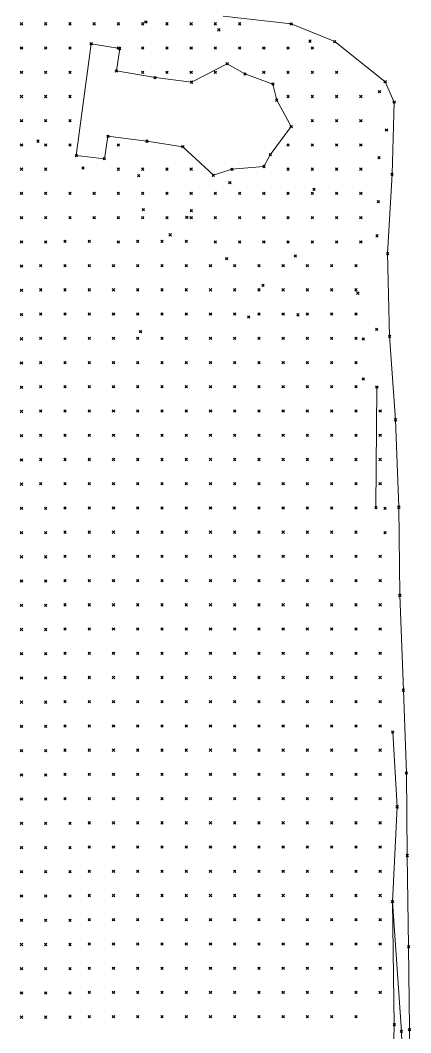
# Model space of a CAD drawing. Header units: metres. Extents: x 441556 to 446409, y 432338 to 461058.
# Drawn here: x 442337.7 to 442386, y 451369.4 to 451494.8 of the extents above; entities that cross this region are included whole.
import ezdxf

# ---------------------------------------------------------------- set-up
doc = ezdxf.new("R2010")
doc.units = ezdxf.units.M
doc.header["$MEASUREMENT"] = 0
doc.header["$PDMODE"] = 35
doc.header["$PDSIZE"] = 0.15
for name, color, linetype, lineweight in [('DTM-BRE-RevN_GRP_ CAROSABIL', 2, 'Continuous', 0), ('DTM-BRE-RevN_GRP_CONSTRUCTIE', 2, 'Continuous', 0), ('DTM-BRE-RevN_YP_RevK_0YP', 1, 'Continuous', 0), ('DTM-NOK-RevN_LIDAR_co_lidar', 91, 'Continuous', 0), ('DTM-NOK-RevN_RTK', 32, 'Continuous', 0)]:
    doc.layers.add(name, color=color, linetype=linetype, lineweight=lineweight)

msp = doc.modelspace()

# ---------------------------------------------------------------- linework, layer by layer
at = {"layer": 'DTM-BRE-RevN_GRP_ CAROSABIL'}
for p, q in [((442371.211, 451494.329, 358.632), (442362.812, 451495.308, 358.499)), ((442376.595, 451492.133, 358.691), (442371.211, 451494.329, 358.632)), ((442382.839, 451487.167, 358.844), (442376.595, 451492.133, 358.691)), ((442383.956, 451484.652, 358.92), (442382.839, 451487.167, 358.844)), ((442383.698, 451475.711, 359.018), (442383.956, 451484.652, 358.92)), ((442383.145, 451465.9, 359.018), (442383.698, 451475.711, 359.018)), ((442383.381, 451455.656, 359.17), (442383.145, 451465.9, 359.018)), ((442384.116, 451445.313, 359.277), (442383.381, 451455.656, 359.17)), ((442384.531, 451434.503, 359.284), (442384.116, 451445.313, 359.277)), ((442384.65, 451423.599, 359.419), (442384.531, 451434.503, 359.284)), ((442385.092, 451411.84, 359.325), (442384.65, 451423.599, 359.419)), ((442385.469, 451401.583, 359.542), (442385.092, 451411.84, 359.325)), ((442385.568, 451391.372, 359.54), (442385.469, 451401.583, 359.542)), ((442385.744, 451380.102, 359.59), (442385.568, 451391.372, 359.54)), ((442385.979, 451359.94, 359.795), (442385.744, 451380.102, 359.59))]:
    msp.add_line(p, q, dxfattribs=at)
at = {"layer": 'DTM-BRE-RevN_GRP_CONSTRUCTIE'}
for p, q in [((442344.61, 451478.028, 357.942), (442346.458, 451491.874, 358.014)), ((442346.458, 451491.874, 358.014), (442349.994, 451491.29, 358.169)), ((442349.994, 451491.29, 358.169), (442349.576, 451488.514, 355.447)), ((442358.888, 451487.115, 358.392), (442363.29, 451489.395, 358.584)), ((442363.29, 451489.395, 358.584), (442365.489, 451488.142, 358.787)), ((442349.576, 451488.514, 355.447), (442354.36, 451487.677, 357.351)), ((442365.489, 451488.142, 358.787), (442368.952, 451486.884, 358.704)), ((442354.36, 451487.677, 357.351), (442358.888, 451487.115, 358.392)), ((442368.952, 451486.884, 358.704), (442369.421, 451484.888, 358.515)), ((442369.421, 451484.888, 358.515), (442371.201, 451481.617, 358.965)), ((442371.201, 451481.617, 358.965), (442368.615, 451478.128, 358.91)), ((442348.534, 451480.423, 357.021), (442348.089, 451477.639, 357.874)), ((442353.353, 451479.813, 361.023), (442348.534, 451480.423, 357.021)), ((442357.797, 451479.129, 355.434), (442353.353, 451479.813, 361.023)), ((442348.089, 451477.639, 357.874), (442344.61, 451478.028, 357.942)), ((442361.588, 451475.593, 357.606), (442357.797, 451479.129, 355.434)), ((442368.615, 451478.128, 358.91), (442367.835, 451476.674, 358.921)), ((442363.877, 451476.337, 358.121), (442361.588, 451475.593, 357.606)), ((442367.835, 451476.674, 358.921), (442363.877, 451476.337, 358.121))]:
    msp.add_line(p, q, dxfattribs=at)
at = {"layer": 'DTM-BRE-RevN_YP_RevK_0YP'}
for p, q in [((442381.802, 451449.369, 359.038), (442381.7, 451434.453, 359.115)), ((442383.767, 451406.659, 361.323), (442384.324, 451397.397, 363.28)), ((442384.324, 451397.397, 363.28), (442383.741, 451385.651, 363.101)), ((442383.741, 451385.651, 363.101), (442383.963, 451370.425, 363.189)), ((442383.741, 451385.651, 363.101), (442384.841, 451369.596, 359.509)), ((442383.963, 451370.425, 363.189), (442383.513, 451352.117, 362.735)), ((442384.841, 451369.596, 359.509), (442385.227, 451359.808, 359.623))]:
    msp.add_line(p, q, dxfattribs=at)
at = {"layer": 'DTM-NOK-RevN_LIDAR_co_lidar'}
for p in [(442337.835, 451494.337, 357.804), (442340.834, 451494.337, 357.947), (442343.834, 451494.337, 358.226), (442346.833, 451494.337, 358.423), (442349.833, 451494.337, 358.497), (442352.832, 451494.337, 358.538), (442355.831, 451494.337, 358.489), (442358.831, 451494.337, 358.484), (442361.83, 451494.337, 358.526), (442364.829, 451494.337, 358.584), (442337.835, 451491.337, 357.966), (442340.834, 451491.337, 358.016), (442343.834, 451491.337, 358.179), (442349.833, 451491.337, 358.488), (442352.832, 451491.337, 358.406), (442355.831, 451491.337, 358.346), (442358.831, 451491.337, 358.537), (442361.83, 451491.337, 358.662), (442364.829, 451491.337, 358.723), (442367.829, 451491.337, 358.764), (442370.828, 451491.337, 358.799), (442373.827, 451491.337, 358.831), (442337.835, 451488.338, 358.076), (442340.834, 451488.338, 358.126), (442343.834, 451488.338, 358.373), (442352.832, 451488.338, 357.833), (442355.831, 451488.338, 357.907), (442358.831, 451488.338, 358.485), (442361.83, 451488.338, 358.73), (442367.829, 451488.338, 358.795), (442370.828, 451488.338, 358.837), (442373.827, 451488.338, 358.905), (442376.827, 451488.338, 358.96), (442337.835, 451485.339, 358.237), (442340.834, 451485.339, 358.284), (442343.834, 451485.339, 358.727), (442370.828, 451485.339, 358.876), (442373.827, 451485.339, 358.921), (442376.827, 451485.339, 358.983), (442379.826, 451485.339, 358.969), (442337.835, 451482.339, 358.507), (442340.834, 451482.339, 358.377), (442343.834, 451482.339, 358.55), (442373.827, 451482.339, 358.985), (442376.827, 451482.339, 358.976), (442379.826, 451482.339, 358.96), (442337.835, 451479.34, 358.786), (442340.834, 451479.34, 358.893), (442343.834, 451479.34, 359.271), (442349.833, 451479.34, 357.919), (442370.828, 451479.34, 359.039), (442373.827, 451479.34, 359.013), (442376.827, 451479.34, 358.969), (442379.826, 451479.34, 358.927), (442337.835, 451476.341, 360.844), (442340.834, 451476.341, 361.289), (442349.833, 451476.341, 359.361), (442352.832, 451476.341, 358.127), (442355.831, 451476.341, 357.392), (442358.831, 451476.341, 357.5), (442370.828, 451476.341, 359.011), (442373.827, 451476.341, 358.973), (442376.827, 451476.341, 358.936), (442379.826, 451476.341, 358.919), (442337.835, 451473.341, 364.4), (442340.834, 451473.341, 364.628), (442343.834, 451473.341, 363.921), (442346.833, 451473.341, 362.697), (442349.833, 451473.341, 361.616), (442352.832, 451473.341, 359.855), (442355.831, 451473.341, 358.645), (442358.831, 451473.341, 358.416), (442361.83, 451473.341, 358.54), (442364.829, 451473.341, 358.915), (442367.829, 451473.341, 359.059), (442370.828, 451473.341, 358.999), (442373.827, 451473.341, 358.924), (442376.827, 451473.341, 358.909), (442379.826, 451473.341, 358.938), (442337.835, 451470.342, 366.759), (442340.834, 451470.342, 366.359), (442343.834, 451470.342, 366.476), (442346.833, 451470.342, 365.386), (442349.833, 451470.342, 364.313), (442352.832, 451470.342, 363.333), (442355.831, 451470.342, 361.884), (442358.831, 451470.342, 360.568), (442361.83, 451470.342, 359.255), (442364.829, 451470.342, 358.795), (442367.829, 451470.342, 358.931), (442370.828, 451470.342, 358.907), (442373.827, 451470.342, 358.869), (442376.827, 451470.342, 358.958), (442379.826, 451470.342, 359), (442337.835, 451467.343, 368.884), (442340.834, 451467.343, 368.224), (442343.223, 451467.402, 367.741), (442346.223, 451467.402, 368.062), (442349.833, 451467.343, 368.429), (442352.222, 451467.402, 366.099), (442355.221, 451467.402, 366.015), (442358.22, 451467.402, 361.417), (442361.83, 451467.343, 361.299), (442364.829, 451467.343, 359.128), (442367.829, 451467.343, 358.721), (442370.828, 451467.343, 358.758), (442373.827, 451467.343, 358.827), (442376.827, 451467.343, 358.96), (442379.826, 451467.343, 359.036), (442337.835, 451464.343, 371.829), (442340.224, 451464.402, 370.499), (442343.223, 451464.402, 370.394), (442346.223, 451464.402, 370.665), (442349.222, 451464.402, 371.075), (442352.222, 451464.402, 369.525), (442355.221, 451464.402, 369.767), (442358.22, 451464.402, 368.415), (442361.22, 451464.402, 362.879), (442364.219, 451464.402, 360.019), (442367.218, 451464.402, 359.116), (442370.218, 451464.402, 358.671), (442373.217, 451464.402, 358.779), (442376.216, 451464.402, 358.849), (442379.216, 451464.402, 358.852), (442337.835, 451461.344, 374.314), (442340.224, 451461.403, 375.466), (442343.223, 451461.403, 375.059), (442346.223, 451461.403, 374.313), (442349.222, 451461.403, 373.3), (442352.222, 451461.403, 371.933), (442355.221, 451461.403, 370.816), (442358.22, 451461.403, 370.646), (442361.22, 451461.403, 369.234), (442364.219, 451461.403, 365.296), (442367.218, 451461.403, 359.943), (442370.218, 451461.403, 358.629), (442373.217, 451461.403, 358.711), (442376.216, 451461.403, 358.777), (442379.216, 451461.403, 358.97), (442337.835, 451458.345, 376.608), (442340.224, 451458.404, 377.803), (442343.223, 451458.404, 377.756), (442346.223, 451458.404, 376.587), (442349.222, 451458.404, 376.526), (442352.222, 451458.404, 374.529), (442355.221, 451458.404, 372.946), (442358.22, 451458.404, 372.389), (442361.22, 451458.404, 370.218), (442364.219, 451458.404, 368.583), (442367.218, 451458.404, 362.014), (442370.218, 451458.404, 358.878), (442373.217, 451458.404, 358.756), (442376.216, 451458.404, 358.822), (442379.216, 451458.404, 358.906), (442337.835, 451455.345, 380.577), (442340.224, 451455.404, 379.448), (442343.223, 451455.404, 379.182), (442346.223, 451455.404, 379.832), (442349.222, 451455.404, 379.823), (442352.222, 451455.404, 379.24), (442355.221, 451455.404, 376.84), (442358.22, 451455.404, 375.307), (442361.22, 451455.404, 372.583), (442364.219, 451455.404, 370.276), (442367.218, 451455.404, 364.627), (442370.218, 451455.404, 359.879), (442373.217, 451455.404, 360.752), (442376.216, 451455.404, 359.019), (442379.216, 451455.404, 359.142), (442337.835, 451452.346, 384.947), (442340.224, 451452.405, 384.469), (442343.223, 451452.405, 385.088), (442346.223, 451452.405, 383.54), (442349.222, 451452.405, 382.282), (442352.222, 451452.405, 380.549), (442355.221, 451452.405, 379.524), (442358.22, 451452.405, 377.037), (442361.22, 451452.405, 375.253), (442364.219, 451452.405, 373.314), (442367.218, 451452.405, 370.723), (442370.218, 451452.405, 363.996), (442373.217, 451452.405, 361.528), (442376.216, 451452.405, 361.693), (442379.216, 451452.405, 359.153), (442337.835, 451449.347, 388.538), (442340.224, 451449.406, 388.051), (442343.223, 451449.406, 387.379), (442346.223, 451449.406, 386.343), (442349.222, 451449.406, 383.573), (442352.222, 451449.406, 383.721), (442355.221, 451449.406, 381.833), (442358.22, 451449.406, 381.197), (442361.22, 451449.406, 379.634), (442364.219, 451449.406, 375.931), (442367.218, 451449.406, 373.08), (442370.218, 451449.406, 370.493), (442373.217, 451449.406, 363.276), (442376.216, 451449.406, 361.532), (442379.216, 451449.406, 359.593), (442337.835, 451446.347, 391.979), (442340.224, 451446.406, 391.754), (442343.223, 451446.406, 391.435), (442346.223, 451446.406, 389.905), (442349.222, 451446.406, 388.467), (442352.222, 451446.406, 387.148), (442355.221, 451446.406, 384.388), (442358.22, 451446.406, 383.884), (442361.22, 451446.406, 381.047), (442364.219, 451446.406, 375.643), (442367.218, 451446.406, 373.671), (442370.218, 451446.406, 372.513), (442373.217, 451446.406, 365.939), (442376.216, 451446.406, 361.045), (442379.216, 451446.406, 359.654), (442382.215, 451446.406, 360.132), (442337.835, 451443.348, 395.49), (442340.224, 451443.407, 394.85), (442343.223, 451443.407, 394.64), (442346.223, 451443.407, 393.006), (442349.222, 451443.407, 390.38), (442352.222, 451443.407, 389.981), (442355.221, 451443.407, 387.774), (442358.22, 451443.407, 384.085), (442361.22, 451443.407, 382.785), (442364.219, 451443.407, 377.688), (442367.218, 451443.407, 375.986), (442370.218, 451443.407, 375.114), (442373.217, 451443.407, 370.552), (442376.216, 451443.407, 364.372), (442379.216, 451443.407, 359.572), (442382.215, 451443.407, 359.488), (442337.835, 451440.348, 399.14), (442340.224, 451440.407, 399.228), (442343.223, 451440.407, 398.623), (442346.223, 451440.407, 395.773), (442349.222, 451440.407, 393.953), (442352.222, 451440.407, 391.296), (442355.221, 451440.407, 389.579), (442358.22, 451440.407, 385.978), (442361.22, 451440.407, 383.403), (442364.219, 451440.407, 380.355), (442367.218, 451440.407, 377.607), (442370.218, 451440.407, 375.603), (442373.217, 451440.407, 374.623), (442376.216, 451440.407, 365.36), (442379.216, 451440.407, 360.096), (442382.215, 451440.407, 359.502), (442337.835, 451437.349, 402.551), (442340.224, 451437.408, 401.831), (442343.223, 451437.408, 400.535), (442346.223, 451437.408, 397.509), (442349.222, 451437.408, 395.246), (442352.222, 451437.408, 392.14), (442355.221, 451437.408, 389.843), (442358.22, 451437.408, 387.002), (442361.22, 451437.408, 383.147), (442364.219, 451437.408, 379.945), (442367.218, 451437.408, 378.498), (442370.218, 451437.408, 375.582), (442373.217, 451437.408, 374.826), (442376.216, 451437.408, 368.154), (442379.216, 451437.408, 360.333), (442382.215, 451437.408, 359.374), (442337.835, 451434.35, 405.012), (442340.834, 451434.35, 403.094), (442343.223, 451434.409, 401.113), (442346.223, 451434.409, 398.443), (442349.222, 451434.409, 395.709), (442352.222, 451434.409, 392.619), (442355.221, 451434.409, 389.858), (442358.22, 451434.409, 387.151), (442361.22, 451434.409, 383.07), (442364.219, 451434.409, 381.409), (442367.218, 451434.409, 378.556), (442370.218, 451434.409, 377.324), (442373.217, 451434.409, 376.257), (442376.216, 451434.409, 366.728), (442379.216, 451434.409, 360.183), (442382.825, 451434.35, 359.344), (442337.835, 451431.35, 406.213), (442340.834, 451431.35, 403.797), (442343.223, 451431.409, 401.69), (442346.223, 451431.409, 398.491), (442349.222, 451431.409, 395.931), (442352.222, 451431.409, 392.212), (442355.221, 451431.409, 389.482), (442358.22, 451431.409, 386.424), (442361.22, 451431.409, 383.142), (442364.219, 451431.409, 381.784), (442367.218, 451431.409, 379.929), (442370.218, 451431.409, 378.557), (442373.217, 451431.409, 377.579), (442376.216, 451431.409, 367.019), (442379.216, 451431.409, 360.074), (442382.825, 451431.35, 359.886), (442337.835, 451428.351, 406.597), (442340.834, 451428.351, 403.867), (442343.223, 451428.41, 401.21), (442346.223, 451428.41, 398.409), (442349.222, 451428.41, 394.294), (442352.222, 451428.41, 391.368), (442355.221, 451428.41, 389.027), (442358.22, 451428.41, 385.826), (442361.22, 451428.41, 384.919), (442364.219, 451428.41, 382.901), (442367.218, 451428.41, 381.917), (442370.218, 451428.41, 381.15), (442373.217, 451428.41, 378.816), (442376.216, 451428.41, 366.561), (442379.216, 451428.41, 360.285), (442382.215, 451428.41, 359.213), (442337.835, 451425.352, 406.784), (442340.834, 451425.352, 403.812), (442343.223, 451425.411, 401.217), (442346.223, 451425.411, 398.094), (442349.222, 451425.411, 394.098), (442352.222, 451425.411, 391.676), (442355.221, 451425.411, 389.429), (442358.22, 451425.411, 386.102), (442361.22, 451425.411, 385.574), (442364.219, 451425.411, 384.176), (442367.218, 451425.411, 382.667), (442370.218, 451425.411, 380.533), (442373.217, 451425.411, 376.751), (442376.216, 451425.411, 365.219), (442379.216, 451425.411, 360.082), (442382.215, 451425.411, 359.201), (442337.835, 451422.352, 406.395), (442340.834, 451422.352, 403.367), (442343.223, 451422.411, 401.174), (442346.223, 451422.411, 397.002), (442349.222, 451422.411, 394.691), (442352.222, 451422.411, 391.241), (442355.221, 451422.411, 388.839), (442358.22, 451422.411, 386.589), (442361.22, 451422.411, 384.678), (442364.219, 451422.411, 384.341), (442367.218, 451422.411, 382.563), (442370.218, 451422.411, 376.817), (442373.217, 451422.411, 373.252), (442376.216, 451422.411, 366.596), (442379.216, 451422.411, 361.93), (442382.215, 451422.411, 359.236), (442337.835, 451419.353, 405.327), (442340.834, 451419.353, 402.589), (442343.223, 451419.412, 400.197), (442346.223, 451419.412, 397.009), (442349.222, 451419.412, 393.832), (442352.222, 451419.412, 390.848), (442355.221, 451419.412, 388.594), (442358.22, 451419.412, 384.659), (442361.22, 451419.412, 383.561), (442364.219, 451419.412, 383.33), (442367.218, 451419.412, 380.203), (442370.218, 451419.412, 375.212), (442373.217, 451419.412, 373.599), (442376.216, 451419.412, 368.916), (442379.216, 451419.412, 365.974), (442382.215, 451419.412, 359.883), (442337.835, 451416.354, 405.067), (442340.834, 451416.354, 402.426), (442343.223, 451416.413, 399.975), (442346.223, 451416.413, 396.942), (442349.222, 451416.413, 393.872), (442352.222, 451416.413, 390.759), (442355.221, 451416.413, 388.109), (442358.22, 451416.413, 384.267), (442361.22, 451416.413, 381.648), (442364.219, 451416.413, 381.721), (442367.218, 451416.413, 378.087), (442370.218, 451416.413, 373.819), (442373.217, 451416.413, 371.048), (442376.216, 451416.413, 369.719), (442379.216, 451416.413, 366.593), (442382.215, 451416.413, 361.11), (442337.835, 451413.354, 405.403), (442340.834, 451413.354, 402.617), (442343.223, 451413.413, 400.521), (442346.223, 451413.413, 397.062), (442349.222, 451413.413, 394.377), (442352.222, 451413.413, 391.47), (442355.221, 451413.413, 388.352), (442358.22, 451413.413, 385.501), (442361.22, 451413.413, 382.696), (442364.219, 451413.413, 379.154), (442367.218, 451413.413, 377.345), (442370.218, 451413.413, 373.589), (442373.217, 451413.413, 370.354), (442376.216, 451413.413, 369.614), (442379.216, 451413.413, 367.315), (442382.215, 451413.413, 361.826), (442337.835, 451410.355, 405.658), (442340.834, 451410.355, 402.63), (442343.223, 451410.414, 400.499), (442346.223, 451410.414, 397.197), (442349.222, 451410.414, 394.148), (442352.222, 451410.414, 391.031), (442355.221, 451410.414, 389.154), (442358.22, 451410.414, 385.316), (442361.22, 451410.414, 383.261), (442364.219, 451410.414, 379.277), (442367.218, 451410.414, 377.567), (442370.218, 451410.414, 373.814), (442373.217, 451410.414, 370.941), (442376.216, 451410.414, 369.685), (442379.216, 451410.414, 368.165), (442382.215, 451410.414, 362.3), (442337.835, 451407.356, 405.794), (442340.834, 451407.356, 402.711), (442343.223, 451407.415, 400.455), (442346.223, 451407.415, 397.556), (442349.222, 451407.415, 394.727), (442352.222, 451407.415, 391.95), (442355.221, 451407.415, 389.173), (442358.22, 451407.415, 386.99), (442361.22, 451407.415, 383.41), (442364.219, 451407.415, 380.95), (442367.218, 451407.415, 377.978), (442370.218, 451407.415, 374.821), (442373.217, 451407.415, 372.152), (442376.216, 451407.415, 371.204), (442379.216, 451407.415, 369.21), (442382.215, 451407.415, 362.873), (442337.835, 451404.356, 406.177), (442340.834, 451404.356, 402.914), (442343.223, 451404.415, 400.732), (442346.223, 451404.415, 398.278), (442349.222, 451404.415, 395.654), (442352.222, 451404.415, 392.465), (442355.221, 451404.415, 389.79), (442358.22, 451404.415, 387.552), (442361.22, 451404.415, 384.042), (442364.219, 451404.415, 382.918), (442367.218, 451404.415, 380.173), (442370.218, 451404.415, 375.005), (442373.217, 451404.415, 372.322), (442376.216, 451404.415, 371.517), (442379.216, 451404.415, 370.295), (442382.215, 451404.415, 363.54), (442343.223, 451401.416, 401.451), (442346.223, 451401.416, 398.548), (442349.222, 451401.416, 395.976), (442352.222, 451401.416, 393.016), (442355.221, 451401.416, 390.657), (442358.22, 451401.416, 388.598), (442361.22, 451401.416, 384.52), (442364.219, 451401.416, 383.35), (442367.218, 451401.416, 380.938), (442370.218, 451401.416, 376.226), (442373.217, 451401.416, 373.827), (442376.216, 451401.416, 372.176), (442379.216, 451401.416, 370.651), (442382.215, 451401.416, 363.235), (442337.835, 451401.357, 407.181), (442340.834, 451401.357, 403.597), (442337.835, 451398.358, 407.518), (442340.834, 451398.358, 403.948), (442343.223, 451398.417, 401.709), (442346.223, 451398.417, 399.376), (442349.222, 451398.417, 396.509), (442352.222, 451398.417, 393.655), (442355.221, 451398.417, 390.936), (442358.22, 451398.417, 389.16), (442361.22, 451398.417, 386.888), (442364.219, 451398.417, 382.889), (442367.218, 451398.417, 379.822), (442370.218, 451398.417, 377.043), (442373.217, 451398.417, 374.988), (442376.216, 451398.417, 374.359), (442379.216, 451398.417, 371.693), (442382.215, 451398.417, 362.933), (442337.835, 451395.358, 407.172), (442340.834, 451395.358, 404.299), (442343.834, 451395.358, 401.483), (442346.223, 451395.417, 399), (442349.222, 451395.417, 397.647), (442352.222, 451395.417, 393.203), (442355.221, 451395.417, 390.995), (442358.22, 451395.417, 389.045), (442361.22, 451395.417, 387.332), (442364.219, 451395.417, 384.416), (442367.218, 451395.417, 381.053), (442370.218, 451395.417, 377.263), (442373.217, 451395.417, 374.893), (442376.216, 451395.417, 374.917), (442379.216, 451395.417, 372.374), (442382.215, 451395.417, 364.608), (442337.835, 451392.359, 407.548), (442340.834, 451392.359, 405.226), (442343.834, 451392.359, 401.927), (442346.223, 451392.418, 399.468), (442349.222, 451392.418, 397.379), (442352.222, 451392.418, 393.96), (442355.221, 451392.418, 391.525), (442358.22, 451392.418, 388.473), (442361.22, 451392.418, 386.117), (442364.219, 451392.418, 385.273), (442367.218, 451392.418, 383.089), (442370.218, 451392.418, 379.01), (442373.217, 451392.418, 375.137), (442376.216, 451392.418, 374.94), (442379.216, 451392.418, 373.456), (442382.215, 451392.418, 365.412), (442337.835, 451389.36, 408.129), (442340.834, 451389.36, 405.555), (442343.834, 451389.36, 402.581), (442346.223, 451389.418, 399.675), (442349.222, 451389.418, 397.155), (442352.222, 451389.418, 394.476), (442355.221, 451389.418, 391.435), (442358.22, 451389.418, 388.883), (442361.22, 451389.418, 386.46), (442364.219, 451389.418, 384.028), (442367.218, 451389.418, 382.696), (442370.218, 451389.418, 379.864), (442373.217, 451389.418, 374.945), (442376.216, 451389.418, 374.289), (442379.216, 451389.418, 373.319), (442382.215, 451389.418, 367.656), (442337.835, 451386.36, 408.468), (442340.834, 451386.36, 405.439), (442343.834, 451386.36, 402.72), (442346.223, 451386.419, 400.298), (442349.222, 451386.419, 396.936), (442352.222, 451386.419, 394.608), (442355.221, 451386.419, 391.611), (442358.22, 451386.419, 389.379), (442361.22, 451386.419, 385.995), (442364.219, 451386.419, 383.96), (442367.218, 451386.419, 382.892), (442370.218, 451386.419, 380.534), (442373.217, 451386.419, 374.873), (442376.216, 451386.419, 373.858), (442379.216, 451386.419, 373.563), (442382.215, 451386.419, 368.66), (442337.835, 451383.361, 408.614), (442340.834, 451383.361, 405.354), (442343.834, 451383.361, 402.71), (442346.223, 451383.42, 399.658), (442349.222, 451383.42, 397.519), (442352.222, 451383.42, 394.337), (442355.221, 451383.42, 392.522), (442358.22, 451383.42, 389.582), (442361.22, 451383.42, 386.062), (442364.219, 451383.42, 384.441), (442367.218, 451383.42, 382.94), (442370.218, 451383.42, 380.723), (442373.217, 451383.42, 375.547), (442376.216, 451383.42, 373.199), (442379.216, 451383.42, 372.361), (442382.215, 451383.42, 367.584), (442337.835, 451380.361, 408.458), (442340.834, 451380.361, 405.208), (442343.834, 451380.361, 402.57), (442346.223, 451380.42, 399.728), (442349.222, 451380.42, 397.648), (442352.222, 451380.42, 394.721), (442355.221, 451380.42, 391.987), (442358.22, 451380.42, 389.279), (442361.22, 451380.42, 386.859), (442364.219, 451380.42, 383.678), (442367.218, 451380.42, 382.465), (442370.218, 451380.42, 381.6), (442373.217, 451380.42, 378.1), (442376.216, 451380.42, 375.295), (442379.216, 451380.42, 371.448), (442382.215, 451380.42, 364.575), (442337.835, 451377.362, 408.107), (442340.834, 451377.362, 405.067), (442343.834, 451377.362, 402.431), (442346.223, 451377.421, 400.318), (442349.222, 451377.421, 397.854), (442352.222, 451377.421, 395.024), (442355.221, 451377.421, 392.193), (442358.22, 451377.421, 388.691), (442361.22, 451377.421, 386.509), (442364.219, 451377.421, 384.006), (442367.218, 451377.421, 382.019), (442370.218, 451377.421, 381.993), (442373.217, 451377.421, 380.586), (442376.216, 451377.421, 377.629), (442379.216, 451377.421, 368.574), (442382.215, 451377.421, 361.536), (442337.835, 451374.363, 407.714), (442340.834, 451374.363, 404.716), (442343.834, 451374.363, 402.233), (442346.223, 451374.422, 400.055), (442349.222, 451374.422, 397.721), (442352.222, 451374.422, 394.077), (442355.221, 451374.422, 391.846), (442358.22, 451374.422, 389.157), (442361.22, 451374.422, 386.474), (442364.219, 451374.422, 384.39), (442367.218, 451374.422, 382.158), (442370.218, 451374.422, 381.908), (442373.217, 451374.422, 381.671), (442376.216, 451374.422, 378.73), (442379.216, 451374.422, 366.089), (442382.215, 451374.422, 360.372), (442337.835, 451371.363, 406.896), (442340.834, 451371.363, 404.272), (442343.834, 451371.363, 401.678), (442346.223, 451371.422, 399.613), (442349.222, 451371.422, 396.533), (442352.222, 451371.422, 393.838), (442355.221, 451371.422, 391.597), (442358.22, 451371.422, 388.742), (442361.22, 451371.422, 385.961), (442364.219, 451371.422, 384.213), (442367.218, 451371.422, 381.961), (442370.218, 451371.422, 381.512), (442373.217, 451371.422, 381.06), (442376.216, 451371.422, 379.751), (442379.216, 451371.422, 363.331)]:
    msp.add_point(p, dxfattribs=at)
at = {"layer": 'DTM-NOK-RevN_RTK'}
for p in [(442353.227, 451494.567, 358.197), (442371.211, 451494.329, 358.632), (442362.253, 451493.6, 358.53), (442346.458, 451491.874, 358.014), (442373.532, 451492.19, 358.684), (442376.595, 451492.133, 358.691), (442349.994, 451491.29, 358.169), (442363.29, 451489.395, 358.584), (442349.576, 451488.514, 355.447), (442365.489, 451488.142, 358.787), (442354.36, 451487.677, 357.351), (442358.888, 451487.115, 358.392), (442368.952, 451486.884, 358.704), (442382.839, 451487.167, 358.844), (442382.132, 451485.935, 358.788), (442369.421, 451484.888, 358.515), (442383.956, 451484.652, 358.92), (442371.201, 451481.617, 358.965), (442348.534, 451480.423, 357.021), (442383.007, 451481.194, 358.888), (442339.877, 451479.809, 358.331), (442353.353, 451479.813, 361.023), (442357.797, 451479.129, 355.434), (442344.61, 451478.028, 357.942), (442368.615, 451478.128, 358.91), (442348.089, 451477.639, 357.874), (442367.835, 451476.674, 358.921), (442382.076, 451477.781, 358.886), (442345.454, 451476.487, 359.018), (442352.343, 451475.535, 358.213), (442361.588, 451475.593, 357.606), (442363.877, 451476.337, 358.121), (442383.698, 451475.711, 359.018), (442363.622, 451474.668, 358.76), (442374.044, 451473.838, 358.786), (442381.985, 451472.333, 358.897), (442352.92, 451471.336, 363.026), (442358.295, 451470.375, 360.883), (442358.842, 451471.218, 358.757), (442356.236, 451468.219, 364.621), (442381.832, 451468.092, 358.78), (442371.716, 451465.607, 358.653), (442383.145, 451465.9, 359.018), (442363.214, 451465.27, 358.806), (442367.718, 451461.95, 358.497), (442379.451, 451460.997, 358.823), (442365.953, 451458.053, 364.622), (442372.037, 451458.307, 358.428), (442352.567, 451456.24, 377.04), (442380.137, 451455.329, 359.002), (442381.793, 451456.503, 359.012), (442383.381, 451455.656, 359.17), (442380.128, 451450.377, 358.931), (442381.802, 451449.369, 359.038), (442384.116, 451445.313, 359.277), (442381.7, 451434.453, 359.115), (442384.531, 451434.503, 359.284), (442384.65, 451423.599, 359.419), (442385.092, 451411.84, 359.325), (442383.767, 451406.659, 361.323), (442385.469, 451401.583, 359.542), (442384.324, 451397.397, 363.28), (442385.568, 451391.372, 359.54), (442383.741, 451385.651, 363.101), (442385.744, 451380.102, 359.59), (442383.963, 451370.425, 363.189), (442384.841, 451369.596, 359.509), (442385.852, 451369.804, 359.651)]:
    msp.add_point(p, dxfattribs=at)

doc.saveas('drawing.dxf')
